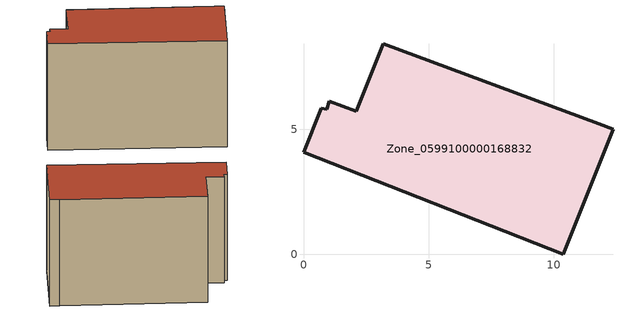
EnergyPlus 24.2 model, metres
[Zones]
Zone_0599100000168832
 floor ground (C_G): 0,4.09 0.7,5.84 0.93,5.81 1.02,6.12 2.11,5.72 3.19,8.42 11.79,5.22 12.37,4.99 10.38,0 z0.41
 wall outside (C_F): 10.38,0 12.37,4.99 11.79,5.22 3.19,8.42 2.11,5.72 1.02,6.12 0.93,5.81 0.7,5.84 0,4.09 10.38,0 z0.41:7.6
 roof outside (C_R): 0.7,5.84 0,4.09 10.38,0 12.37,4.99 11.79,5.22 3.19,8.42 2.11,5.72 1.02,6.12 0.93,5.81 z7.6
[BUILDING]
Pand.0599100000168832: North Axis=0; Terrain=City; Loads Convergence Tolerance Value=0.04; Temperature Convergence Tolerance Value=0.4; Solar Distribution=FullExterior; Maximum Number of Warmup Days=25; Minimum Number of Warmup Days=1
[Site:Location]
Rotterdam.The.Hague.AP_ZH_NLD Design_Conditions: Latitude=51.96; Longitude=4.45; Time Zone=1; Elevation=-4.5
[SITE:GROUNDTEMPERATURE:BUILDINGSURFACE]
18, 18, 18, 18, 18, 18, 18, 18, 18, 18, 18, 18
[MATERIAL] Thermal Absorptance=0.9; Solar Absorptance=0.7; Visible Absorptance=0.7
Name | Roughness | Thickness | Conductivity | Density | Specific Heat
G.TC.1975-1991 | MediumSmooth | 0.15 | 0.288461 | 540 | 1210
F.TC.1975-1991 | Rough | 0.3 | 0.230769 | 1920 | 840
R.TC.1975-1991 | MediumRough | 0.2 | 0.153846 | 1500 | 1000
[CONSTRUCTION]
C_G: G.TC.1975-1991
C_F: F.TC.1975-1991
C_R: R.TC.1975-1991
[ZONE]
Zone_0599100000168832: Type=1; Multiplier=1; Ceiling Height=Autocalculate; Volume=Autocalculate; Floor Area=autocalculate; Part of Total Floor Area=Yes
[ZONEINFILTRATION:DESIGNFLOWRATE]
Infil_Zone_0599100000168832: Zone or ZoneList or Space or SpaceList=Zone_0599100000168832; Schedule=AlwaysOn; Design Flow Rate Calculation Method=Flow/Area; Flow Rate per Floor Area=0.003; Constant Term Coefficient=1; Temperature Term Coefficient=0; Velocity Term Coefficient=0; Velocity Squared Term Coefficient=0
[HVACTEMPLATE:ZONE:IDEALLOADSAIRSYSTEM]
Zone_0599100000168832: Maximum Heating Supply Air Temperature=50; Minimum Cooling Supply Air Temperature=13; Maximum Heating Supply Air Humidity Ratio=0.0156; Minimum Cooling Supply Air Humidity Ratio=0.0077; Heating Limit=NoLimit; Cooling Limit=NoLimit; Dehumidification Control Type=ConstantSensibleHeatRatio; Cooling Sensible Heat Ratio=0.7; Dehumidification Setpoint=60; Humidification Control Type=None; Humidification Setpoint=30; Outdoor Air Method=None; Outdoor Air Flow Rate per Person=0.00944; Outdoor Air Flow Rate per Zone Floor Area=0; Outdoor Air Flow Rate per Zone=0; Demand Controlled Ventilation Type=None; Outdoor Air Economizer Type=NoEconomizer; Heat Recovery Type=None; Sensible Heat Recovery Effectiveness=0.7; Latent Heat Recovery Effectiveness=0.65
[ZONECONTROL:THERMOSTAT]
ThermostatControl_Zone_0599100000168832: Zone or ZoneList=Zone_0599100000168832; Control Type Schedule=DualSetpointControlType; Control 1=Thermostat_Zone_0599100000168832; Temperature Difference Between Cutout And Setpoint=0
[THERMOSTATSETPOINT:DUALSETPOINT]
Thermostat_Zone_0599100000168832: Heating Setpoint Temperature Schedule=HeatingSetpoint_Zone_0599100000168832; Cooling Setpoint Temperature Schedule=CoolingSetpoint_Zone_0599100000168832
[SCHEDULE:COMPACT]
HeatingSetpoint_Zone_0599100000168832: Through: 12/31, For: AllDays, Until: 24:00, 21
CoolingSetpoint_Zone_0599100000168832: Through: 12/31, For: AllDays, Until: 24:00, 24
DualSetpointControlType: Through: 12/31, For: AllDays, Until: 24:00, 4
AlwaysOn: Through: 12/31, For: AllDays, Until: 24:00, 1
